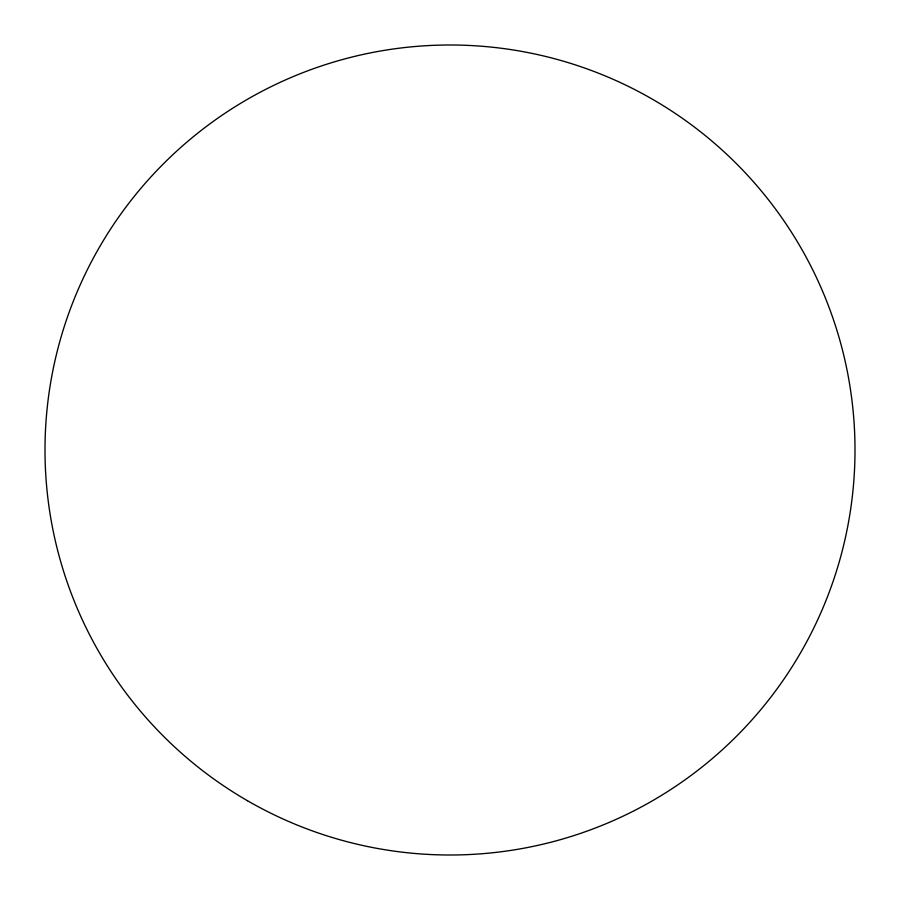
<?xml version="1.0" encoding="UTF-8"?>
<svg xmlns="http://www.w3.org/2000/svg" width="900" height="900" viewBox="0 0 900 900"><rect width="100%" height="100%" fill="white"/><g stroke="black" fill="none" stroke-linecap="round" stroke-linejoin="round"><path stroke-width="1.35" d="M247.5 800.741A405 405 0 0 0 855 450A405 405 0 0 0 247.5 99.259A405 405 0 0 0 247.5 800.741"/></g></svg>
